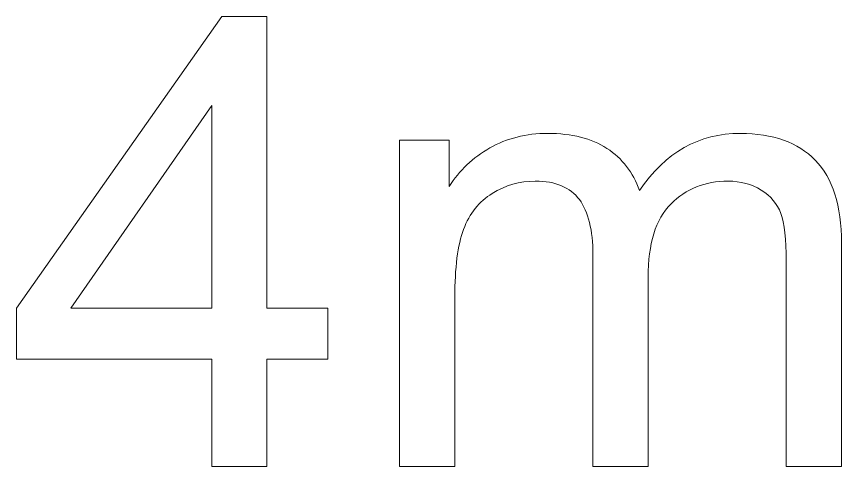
# Model space of a CAD drawing. Header units: millimetres. Extents: x -440 to 551, y -204 to 350.
# Drawn here: x -79.6 to 138, y 231.1 to 349.6 of the extents above; entities that cross this region are included whole.
import ezdxf

# ---------------------------------------------------------------- set-up
doc = ezdxf.new("R2010")
doc.units = ezdxf.units.MM
doc.header["$MEASUREMENT"] = 0
doc.layers.add('layer 1', color=7, linetype='Continuous')

msp = doc.modelspace()

# ---------------------------------------------------------------- linework, layer by layer
at = {"layer": 'layer 1', "color": 242, "lineweight": 9}
for points, knots in [([(-28.0653, 231.0518), (-28.0653, 231.0518), (-28.0653, 259.3605), (-28.0653, 259.3605), (-28.0653, 259.3605), (-28.0653, 259.3605), (-79.5508, 259.3605), (-79.5508, 259.3605), (-79.5508, 259.3605), (-79.5508, 259.3605), (-79.5508, 272.7699), (-79.5508, 272.7699), (-79.5508, 272.7699), (-79.5508, 272.7699), (-25.4166, 349.5843), (-25.4166, 349.5843), (-25.4166, 349.5843), (-25.4166, 349.5843), (-13.4971, 349.5843), (-13.4971, 349.5843), (-13.4971, 349.5843), (-13.4971, 349.5843), (-13.4971, 272.7699), (-13.4971, 272.7699), (-13.4971, 272.7699), (-13.4971, 272.7699), (2.5611, 272.7699), (2.5611, 272.7699), (2.5611, 272.7699), (2.5611, 272.7699), (2.5611, 259.3605), (2.5611, 259.3605), (2.5611, 259.3605), (2.5611, 259.3605), (-13.4971, 259.3605), (-13.4971, 259.3605), (-13.4971, 259.3605), (-13.4971, 259.3605), (-13.4971, 231.0518), (-13.4971, 231.0518), (-13.4971, 231.0518), (-13.4971, 231.0518), (-28.0653, 231.0518), (-28.0653, 231.0518)], [0, 0, 0, 0, 0.08333333, 0.08333333, 0.08333333, 0.08333333, 0.16666667, 0.16666667, 0.16666667, 0.16666667, 0.25, 0.25, 0.25, 0.25, 0.33333333, 0.33333333, 0.33333333, 0.33333333, 0.41666667, 0.41666667, 0.41666667, 0.41666667, 0.5, 0.5, 0.5, 0.5, 0.58333333, 0.58333333, 0.58333333, 0.58333333, 0.66666667, 0.66666667, 0.66666667, 0.66666667, 0.75, 0.75, 0.75, 0.75, 0.83333333, 0.83333333, 0.83333333, 0.83333333, 1, 1, 1, 1]), ([(-28.0653, 272.7699), (-28.0653, 272.7699), (-28.0653, 326.1041), (-28.0653, 326.1041), (-28.0653, 326.1041), (-28.0653, 326.1041), (-65.2309, 272.7699), (-65.2309, 272.7699), (-65.2309, 272.7699), (-65.2309, 272.7699), (-28.0653, 272.7699), (-28.0653, 272.7699)], [0, 0, 0, 0, 0.25, 0.25, 0.25, 0.25, 0.5, 0.5, 0.5, 0.5, 1, 1, 1, 1]), ([(21.4612, 231.0518), (21.4612, 231.0518), (21.4612, 316.9713), (21.4612, 316.9713), (21.4612, 316.9713), (21.4612, 316.9713), (34.5395, 316.9713), (34.5395, 316.9713), (34.5395, 316.9713), (34.5395, 316.9713), (34.5395, 304.8311), (34.5395, 304.8311), (34.5395, 304.8311), (37.2159, 309.025), (40.8027, 312.4187), (45.2725, 314.9571), (45.2725, 314.9571), (49.7423, 317.5231), (54.8191, 318.7923), (60.5306, 318.7923), (60.5306, 318.7923), (66.8766, 318.7923), (72.0913, 317.468), (76.1473, 314.8468), (76.1473, 314.8468), (80.2032, 312.198), (83.0727, 308.5284), (84.7282, 303.7826), (84.7282, 303.7826), (91.5708, 313.7983), (100.4277, 318.7923), (111.3539, 318.7923), (111.3539, 318.7923), (119.9072, 318.7923), (126.5015, 316.4471), (131.0817, 311.729), (131.0817, 311.729), (135.6894, 307.0108), (138.0071, 299.7543), (138.0071, 289.9594), (138.0071, 289.9594), (138.0071, 289.9594), (138.0071, 231.0518), (138.0071, 231.0518), (138.0071, 231.0518), (138.0071, 231.0518), (123.4389, 231.0518), (123.4389, 231.0518), (123.4389, 231.0518), (123.4389, 231.0518), (123.4389, 285.1309), (123.4389, 285.1309), (123.4389, 285.1309), (123.4389, 290.9251), (122.9422, 295.119), (122.0041, 297.685), (122.0041, 297.685), (121.066, 300.2509), (119.3553, 302.2927), (116.8445, 303.8654), (116.8445, 303.8654), (114.3613, 305.4381), (111.4366, 306.2107), (108.0981, 306.2107), (108.0981, 306.2107), (102.028, 306.2107), (97.0063, 304.1965), (93.0056, 300.1958), (93.0056, 300.1958), (89.0048, 296.1674), (87.0183, 289.7386), (87.0183, 280.9094), (87.0183, 280.9094), (87.0183, 280.9094), (87.0183, 231.0518), (87.0183, 231.0518), (87.0183, 231.0518), (87.0183, 231.0518), (72.45, 231.0518), (72.45, 231.0518), (72.45, 231.0518), (72.45, 231.0518), (72.45, 286.814), (72.45, 286.814), (72.45, 286.814), (72.45, 293.2703), (71.2636, 298.1264), (68.8907, 301.3546), (68.8907, 301.3546), (66.5179, 304.5828), (62.6275, 306.2107), (57.2472, 306.2107), (57.2472, 306.2107), (53.1637, 306.2107), (49.3836, 305.1346), (45.9071, 302.9825), (45.9071, 302.9825), (42.4306, 300.8304), (39.9198, 297.685), (38.3471, 293.5187), (38.3471, 293.5187), (36.802, 289.3799), (36.0294, 283.3926), (36.0294, 275.5843), (36.0294, 275.5843), (36.0294, 275.5843), (36.0294, 231.0518), (36.0294, 231.0518), (36.0294, 231.0518), (36.0294, 231.0518), (21.4612, 231.0518), (21.4612, 231.0518)], [0, 0, 0, 0, 0.03448276, 0.03448276, 0.03448276, 0.03448276, 0.06896552, 0.06896552, 0.06896552, 0.06896552, 0.10344828, 0.10344828, 0.10344828, 0.10344828, 0.13793103, 0.13793103, 0.13793103, 0.13793103, 0.17241379, 0.17241379, 0.17241379, 0.17241379, 0.20689655, 0.20689655, 0.20689655, 0.20689655, 0.24137931, 0.24137931, 0.24137931, 0.24137931, 0.27586207, 0.27586207, 0.27586207, 0.27586207, 0.31034483, 0.31034483, 0.31034483, 0.31034483, 0.34482759, 0.34482759, 0.34482759, 0.34482759, 0.37931034, 0.37931034, 0.37931034, 0.37931034, 0.4137931, 0.4137931, 0.4137931, 0.4137931, 0.44827586, 0.44827586, 0.44827586, 0.44827586, 0.48275862, 0.48275862, 0.48275862, 0.48275862, 0.51724138, 0.51724138, 0.51724138, 0.51724138, 0.55172414, 0.55172414, 0.55172414, 0.55172414, 0.5862069, 0.5862069, 0.5862069, 0.5862069, 0.62068966, 0.62068966, 0.62068966, 0.62068966, 0.65517241, 0.65517241, 0.65517241, 0.65517241, 0.68965517, 0.68965517, 0.68965517, 0.68965517, 0.72413793, 0.72413793, 0.72413793, 0.72413793, 0.75862069, 0.75862069, 0.75862069, 0.75862069, 0.79310345, 0.79310345, 0.79310345, 0.79310345, 0.82758621, 0.82758621, 0.82758621, 0.82758621, 0.86206897, 0.86206897, 0.86206897, 0.86206897, 0.89655172, 0.89655172, 0.89655172, 0.89655172, 0.93103448, 0.93103448, 0.93103448, 0.93103448, 1, 1, 1, 1])]:
    msp.add_open_spline(points, degree=3, knots=knots, dxfattribs=at)

doc.saveas('drawing.dxf')
